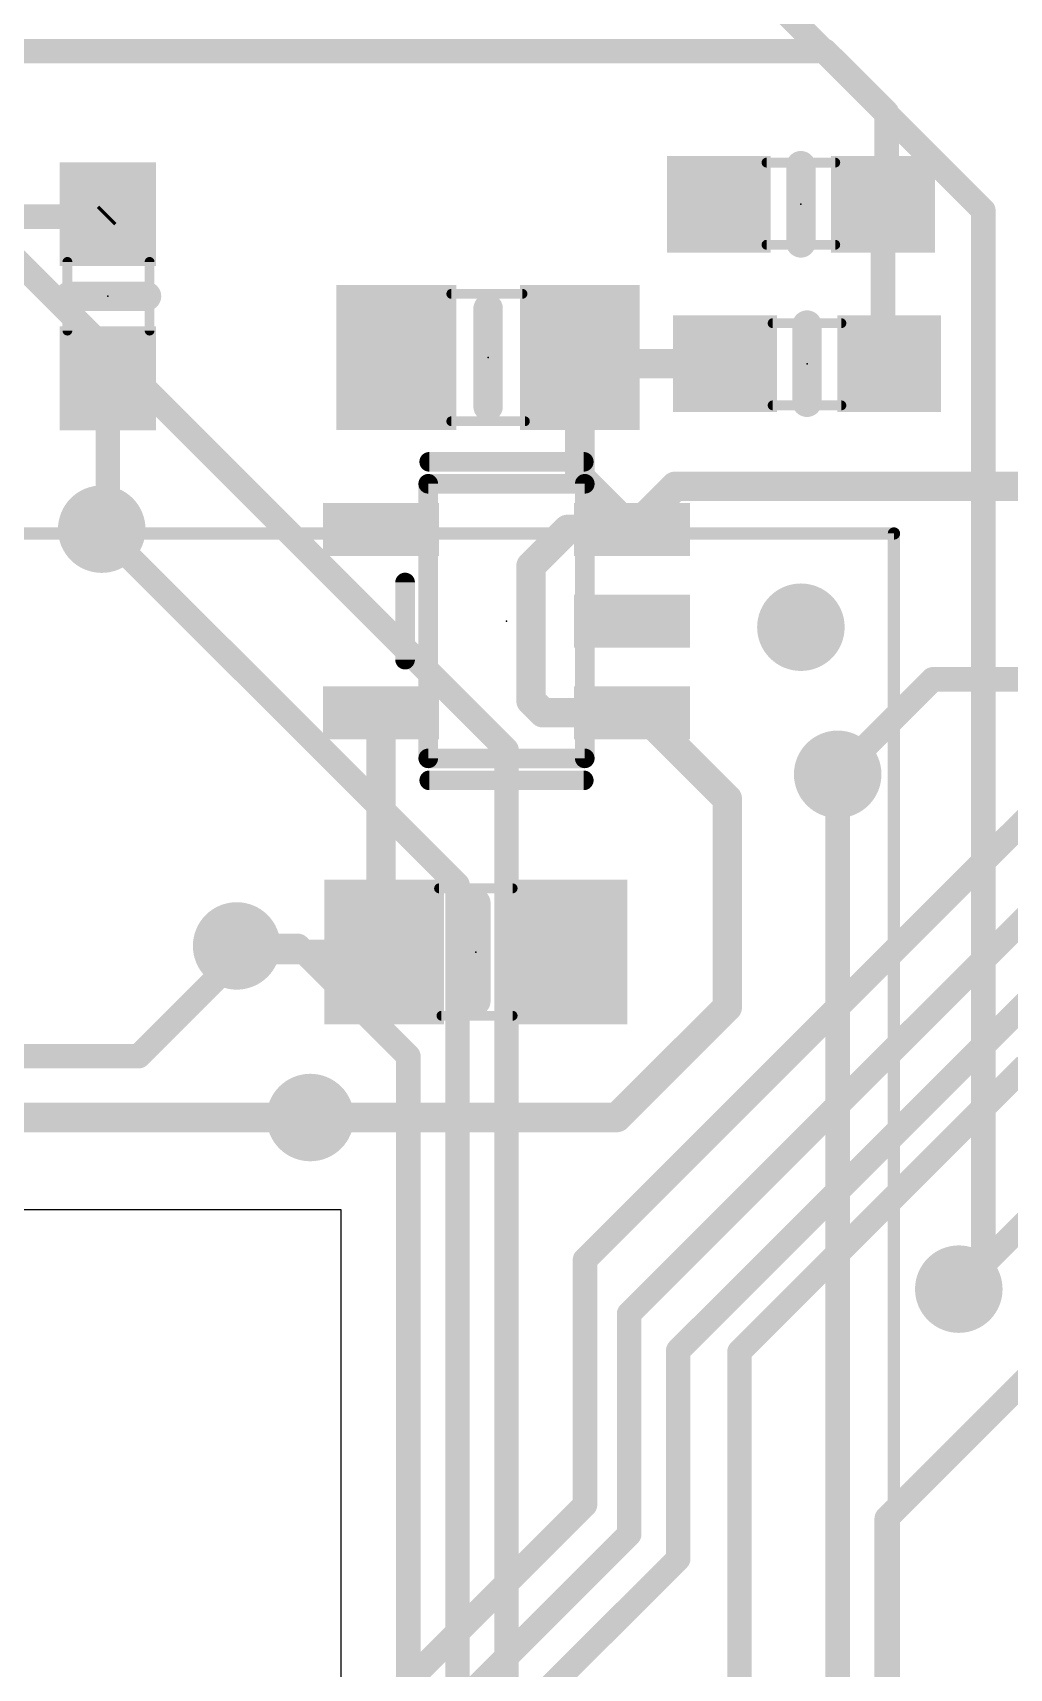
# Model space of a CAD drawing. Extents: x -59 to 59, y -28 to 22.
# Drawn here: x -27.11 to -17, y -6.34 to 10.6 of the extents above; entities that cross this region are included whole.
import ezdxf

# ---------------------------------------------------------------- set-up
doc = ezdxf.new("R2010")
doc.units = 0
for name, color, linetype in [('1', 12, 'CONTINUOUS'), ('16', 5, 'CONTINUOUS'), ('18', 110, 'CONTINUOUS'), ('20', 4, 'CONTINUOUS'), ('21', 40, 'CONTINUOUS'), ('22', 6, 'CONTINUOUS'), ('23', 53, 'CONTINUOUS'), ('51', 253, 'CONTINUOUS')]:
    doc.layers.add(name, color=color, linetype=linetype)

# ---------------------------------------------------------------- blocks, each defined once
blk = doc.blocks.new('RECT')
blk.add_solid([(-0.5, -0.5), (0.5, -0.5), (-0.5, 0.5), (0.5, 0.5)])
blk = doc.blocks.new('ROUNDV')
at = {"const_width": 0.5}
blk.add_lwpolyline([(0, -0.25, 1), (0, 0.25, 1), (0, -0.25)], format="xyb", dxfattribs=at)

msp = doc.modelspace()

# ---------------------------------------------------------------- linework, layer by layer
at = {"layer": '1'}
for points, const_width in [([(-28.178, 10.414), (-18.907, 10.414)], 0.254), ([(-18.907, 10.414), (-18.272, 9.779)], 0.254), ([(-18.272, 9.779), (-18.272, 8.8655)], 0.254), ([(-18.272, 8.8655), (-18.311, 8.8265)], 0.254), ([(-27.94, 8.6995), (-26.361, 8.6995)], 0.254), ([(-26.361, 8.6995), (-26.3365, 8.724)], 0.254), ([(-18.311, 8.8265), (-18.311, 7.239)], 0.254), ([(-21.386, 7.1755), (-21.4495, 7.239)], 0.3048), ([(-21.4495, 5.9991), (-21.4495, 7.239)], 0.3048), ([(-19.9475, 7.1755), (-21.386, 7.1755)], 0.3048), ([(-18.311, 7.239), (-18.2475, 7.1755)], 0.254), ([(-26.3365, 7.024), (-26.3365, 5.5245)], 0.254), ([(-20.9089, 5.4585), (-21.4495, 5.9991)], 0.3048), ([(-20.4624, 5.905), (-20.9089, 5.4585)], 0.3048), ([(-15.579, 5.905), (-20.4624, 5.905)], 0.3048), ([(-26.3365, 5.5245), (-26.4, 5.461)], 0.254), ([(-21.955, 5.08), (-21.5765, 5.4585)], 0.3048), ([(-21.5765, 5.4585), (-20.9089, 5.4585)], 0.3048), ([(-21.955, 3.683), (-21.955, 5.08)], 0.3048), ([(-17.796, 3.905), (-18.78, 2.921)], 0.254), ([(-15.579, 3.905), (-17.796, 3.905)], 0.254), ([(-21.8305, 3.5585), (-21.955, 3.683)], 0.3048), ([(-23.5091, 1.1121), (-23.5091, 3.5585)], 0.3048), ([(-20.9089, 3.5585), (-21.8305, 3.5585)], 0.3048), ([(-20.8145, 3.5585), (-20.9089, 3.5585)], 0.3048), ([(-19.923, 2.667), (-20.8145, 3.5585)], 0.3048), ([(-21.3962, -2.1082), (-16.383, 2.905)], 0.254), ([(-19.923, 0.508), (-19.923, 2.667)], 0.3048), ([(-20.939, -2.667), (-16.367, 1.905)], 0.254), ([(-26.019, 0), (-24.9395, 1.0795)], 0.254), ([(-24.9395, 1.0795), (-25.003, 1.143)], 0.254), ([(-23.4765, 1.0795), (-24.9395, 1.0795)], 0.254), ([(-23.4765, 1.0795), (-23.5091, 1.1121)], 0.3048), ([(-16.478, 0.905), (-20.431, -3.048)], 0.254), ([(-21.066, -0.635), (-19.923, 0.508)], 0.3048), ([(-30.21, 0), (-26.019, 0)], 0.254), ([(-16.8314, -0.095), (-19.796, -3.0596)], 0.254), ([(-24.241, -0.635), (-21.066, -0.635)], 0.3048), ([(-17.526, -2.413), (-16.208, -1.095)], 0.254), ([(-21.3962, -4.6482), (-21.3962, -2.1082)], 0.254), ([(-18.272, -4.788), (-15.579, -2.095)], 0.254), ([(-20.939, -4.953), (-20.939, -2.667)], 0.254), ([(-20.431, -3.048), (-20.431, -5.207)], 0.254), ([(-19.796, -3.0596), (-19.796, -14.605)], 0.254), ([(-23.733, -6.985), (-21.3962, -4.6482)], 0.254), ([(-18.272, -17.145), (-18.272, -4.788)], 0.254), ([(-23.5298, -7.5438), (-20.939, -4.953)], 0.254), ([(-23.225, -8.001), (-20.431, -5.207)], 0.254)]:
    msp.add_lwpolyline(points, dxfattribs=dict(at, const_width=const_width))
for points, const_width in [([(-18.8621, 10.4589, 1), (-18.9519, 10.3691)], 0.127), ([(-18.907, 10.3505, 1), (-18.907, 10.4775)], 0.127), ([(-18.2085, 9.779, 1), (-18.3355, 9.779)], 0.127), ([(-18.3169, 9.7341, 1), (-18.2271, 9.8239)], 0.127), ([(-18.2271, 8.8206, 1), (-18.3169, 8.9104)], 0.127), ([(-26.2916, 8.6791, 1), (-26.3814, 8.7689)], 0.127), ([(-26.361, 8.636, 1), (-26.361, 8.763)], 0.127), ([(-18.2475, 8.8265, 1), (-18.3745, 8.8265)], 0.127), ([(-18.3559, 8.8714, 1), (-18.2661, 8.7816)], 0.127), ([(-18.3355, 8.8655, 1), (-18.2085, 8.8655)], 0.127), ([(-26.4059, 8.7444, 1), (-26.3161, 8.6546)], 0.127), ([(-21.3956, 7.2929, 1), (-21.5034, 7.1851)], 0.1524), ([(-21.3733, 7.239, 1), (-21.5257, 7.239)], 0.1524), ([(-21.386, 7.2517, 1), (-21.386, 7.0993)], 0.1524), ([(-21.4399, 7.1216, 1), (-21.3321, 7.2294)], 0.1524), ([(-19.9475, 7.0993, 1), (-19.9475, 7.2517)], 0.1524), ([(-18.2661, 7.2839, 1), (-18.3559, 7.1941)], 0.127), ([(-18.3745, 7.239, 1), (-18.2475, 7.239)], 0.127), ([(-26.273, 7.024, 1), (-26.4, 7.024)], 0.127), ([(-18.2924, 7.1306, 1), (-18.2026, 7.2204)], 0.127), ([(-21.3956, 6.053, 1), (-21.5034, 5.9452)], 0.1524), ([(-21.5257, 5.9991, 1), (-21.3733, 5.9991)], 0.1524), ([(-20.4624, 5.9812, 1), (-20.4624, 5.8288)], 0.1524), ([(-20.4085, 5.8511, 1), (-20.5163, 5.9589)], 0.1524), ([(-26.2916, 5.4796, 1), (-26.3814, 5.5694)], 0.127), ([(-21.5765, 5.5347, 1), (-21.5765, 5.3823)], 0.1524), ([(-21.5226, 5.4046, 1), (-21.6304, 5.5124)], 0.1524), ([(-20.9089, 5.3823, 1), (-20.9089, 5.5347)], 0.1524), ([(-26.4449, 5.5059, 1), (-26.3551, 5.4161)], 0.127), ([(-26.4, 5.5245, 1), (-26.273, 5.5245)], 0.127), ([(-20.9628, 5.5124, 1), (-20.855, 5.4046)], 0.1524), ([(-20.9628, 5.4046, 1), (-20.855, 5.5124)], 0.1524), ([(-21.8788, 5.08, 1), (-22.0312, 5.08)], 0.1524), ([(-22.0089, 5.1339, 1), (-21.9011, 5.0261)], 0.1524), ([(-17.796, 3.9685, 1), (-17.796, 3.8415)], 0.127), ([(-17.7511, 3.8601, 1), (-17.8409, 3.9499)], 0.127), ([(-21.9011, 3.7369, 1), (-22.0089, 3.6291)], 0.1524), ([(-22.0312, 3.683, 1), (-21.8788, 3.683)], 0.1524), ([(-23.4329, 3.5585, 1), (-23.5853, 3.5585)], 0.1524), ([(-21.8305, 3.6347, 1), (-21.8305, 3.4823)], 0.1524), ([(-21.8844, 3.5046, 1), (-21.7766, 3.6124)], 0.1524), ([(-20.9089, 3.6347, 1), (-20.9089, 3.4823)], 0.1524), ([(-20.9089, 3.4823, 1), (-20.9089, 3.6347)], 0.1524), ([(-20.7606, 3.6124, 1), (-20.8684, 3.5046)], 0.1524), ([(-20.8145, 3.4823, 1), (-20.8145, 3.6347)], 0.1524), ([(-18.8249, 2.9659, 1), (-18.7351, 2.8761)], 0.127), ([(-19.8468, 2.667, 1), (-19.9992, 2.667)], 0.1524), ([(-19.9769, 2.6131, 1), (-19.8691, 2.7209)], 0.1524), ([(-24.9581, 1.1879, 1), (-25.0479, 1.0981)], 0.127), ([(-24.9395, 1.143, 1), (-24.9395, 1.016)], 0.127), ([(-24.8946, 1.0346, 1), (-24.9844, 1.1244)], 0.127), ([(-24.9844, 1.0346, 1), (-24.8946, 1.1244)], 0.127), ([(-23.4552, 1.166, 1), (-23.563, 1.0582)], 0.1524), ([(-23.5853, 1.1121, 1), (-23.4329, 1.1121)], 0.1524), ([(-23.5304, 1.0256, 1), (-23.4226, 1.1334)], 0.1524), ([(-23.4765, 1.016, 1), (-23.4765, 1.143)], 0.127), ([(-19.9992, 0.508, 1), (-19.8468, 0.508)], 0.1524), ([(-19.8691, 0.4541, 1), (-19.9769, 0.5619)], 0.1524), ([(-26.0639, 0.0449, 1), (-25.9741, -0.0449)], 0.127), ([(-26.019, -0.0635, 1), (-26.019, 0.0635)], 0.127), ([(-24.241, -0.5588, 1), (-24.241, -0.7112)], 0.1524), ([(-21.1199, -0.5811, 1), (-21.0121, -0.6889)], 0.1524), ([(-21.066, -0.7112, 1), (-21.066, -0.5588)], 0.1524), ([(-21.3327, -2.1082, 1), (-21.4597, -2.1082)], 0.127), ([(-21.4411, -2.0633, 1), (-21.3513, -2.1531)], 0.127), ([(-17.5709, -2.3681, 1), (-17.4811, -2.4579)], 0.127), ([(-20.8755, -2.667, 1), (-21.0025, -2.667)], 0.127), ([(-20.9839, -2.6221, 1), (-20.8941, -2.7119)], 0.127), ([(-20.3675, -3.048, 1), (-20.4945, -3.048)], 0.127), ([(-20.4759, -3.0031, 1), (-20.3861, -3.0929)], 0.127), ([(-19.7325, -3.0596, 1), (-19.8595, -3.0596)], 0.127), ([(-19.8409, -3.0147, 1), (-19.7511, -3.1045)], 0.127), ([(-21.3513, -4.6931, 1), (-21.4411, -4.6033)], 0.127), ([(-21.4597, -4.6482, 1), (-21.3327, -4.6482)], 0.127), ([(-18.2085, -4.788, 1), (-18.3355, -4.788)], 0.127), ([(-18.3169, -4.7431, 1), (-18.2271, -4.8329)], 0.127), ([(-21.0025, -4.953, 1), (-20.8755, -4.953)], 0.127), ([(-20.8941, -4.9979, 1), (-20.9839, -4.9081)], 0.127), ([(-20.3861, -5.2519, 1), (-20.4759, -5.1621)], 0.127), ([(-20.4945, -5.207, 1), (-20.3675, -5.207)], 0.127)]:
    msp.add_lwpolyline(points, format="xyb", dxfattribs=dict(at, const_width=const_width))
at = {"layer": '16'}
for points, const_width in [([(-22.86, 14.351), (-17.272, 8.763)], 0.254), ([(-31.099, 12.065), (-22.209, 3.175)], 0.254), ([(-17.272, 8.763), (-17.272, -2.159)], 0.254), ([(-26.4, 5.461), (-22.717, 1.778)], 0.254), ([(-22.209, 3.175), (-22.209, -12.192)], 0.254), ([(-18.78, 2.921), (-18.78, -6.604)], 0.254), ([(-22.717, 1.778), (-22.717, -11.557)], 0.254), ([(-25.003, 1.143), (-24.368, 1.143)], 0.254), ([(-24.368, 1.143), (-23.225, 0)], 0.254), ([(-23.225, 0), (-23.225, -10.033)], 0.254), ([(-38.211, -0.635), (-24.241, -0.635)], 0.3048), ([(-17.272, -2.159), (-17.526, -2.413)], 0.254)]:
    msp.add_lwpolyline(points, dxfattribs=dict(at, const_width=const_width))
for points, const_width in [([(-17.2085, 8.763, 1), (-17.3355, 8.763)], 0.127), ([(-17.3169, 8.7181, 1), (-17.2271, 8.8079)], 0.127), ([(-26.3551, 5.5059, 1), (-26.4449, 5.4161)], 0.127), ([(-22.1455, 3.175, 1), (-22.2725, 3.175)], 0.127), ([(-22.2539, 3.1301, 1), (-22.1641, 3.2199)], 0.127), ([(-18.7165, 2.921, 1), (-18.8435, 2.921)], 0.127), ([(-22.6535, 1.778, 1), (-22.7805, 1.778)], 0.127), ([(-22.7619, 1.7331, 1), (-22.6721, 1.8229)], 0.127), ([(-25.003, 1.2065, 1), (-25.003, 1.0795)], 0.127), ([(-24.3231, 1.1879, 1), (-24.4129, 1.0981)], 0.127), ([(-24.368, 1.0795, 1), (-24.368, 1.2065)], 0.127), ([(-23.1615, 0, 1), (-23.2885, 0)], 0.127), ([(-23.2699, -0.0449, 1), (-23.1801, 0.0449)], 0.127), ([(-24.241, -0.7112, 1), (-24.241, -0.5588)], 0.1524), ([(-17.2271, -2.2039, 1), (-17.3169, -2.1141)], 0.127), ([(-17.3355, -2.159, 1), (-17.2085, -2.159)], 0.127), ([(-17.5709, -2.3681, 1), (-17.4811, -2.4579)], 0.127)]:
    msp.add_lwpolyline(points, format="xyb", dxfattribs=dict(at, const_width=const_width))
at = {"layer": '20'}
for p, q in [((-40.116, -1.5875), (-23.9235, -1.5875)), ((-23.9235, -1.5875), (-23.9235, -6.5405))]:
    msp.add_line(p, q, dxfattribs=at)
msp.add_arc((-32.6405, -5.8515), 26.1718, 37.7186, 89.7186, dxfattribs=at)
at = {"layer": '21'}
for points, const_width in [([(-19.161, 9.2265), (-19.161, 8.4265)], 0.3048), ([(-25.9365, 7.874), (-26.7365, 7.874)], 0.3048), ([(-22.3995, 6.731), (-22.3995, 7.747)], 0.3048), ([(-19.0975, 6.7755), (-19.0975, 7.5755)], 0.3048), ([(-23.009, 6.1585), (-21.409, 6.1585)], 0.2032), ([(-23.259, 4.1085), (-23.259, 4.9085)], 0.2032), ([(-23.009, 2.8585), (-21.409, 2.8585)], 0.2032), ([(-22.5265, 1.5875), (-22.5265, 0.5715)], 0.3048)]:
    msp.add_lwpolyline(points, dxfattribs=dict(at, const_width=const_width))
for points, const_width in [([(-19.0848, 9.2265, 1), (-19.2372, 9.2265)], 0.1524), ([(-19.2372, 8.4265, 1), (-19.0848, 8.4265)], 0.1524), ([(-26.7365, 7.9502, 1), (-26.7365, 7.7978)], 0.1524), ([(-25.9365, 7.7978, 1), (-25.9365, 7.9502)], 0.1524), ([(-22.3233, 7.747, 1), (-22.4757, 7.747)], 0.1524), ([(-19.0213, 7.5755, 1), (-19.1737, 7.5755)], 0.1524), ([(-22.4757, 6.731, 1), (-22.3233, 6.731)], 0.1524), ([(-19.1737, 6.7755, 1), (-19.0213, 6.7755)], 0.1524), ([(-23.009, 6.2093, 1), (-23.009, 6.1077)], 0.1016), ([(-21.409, 6.1077, 1), (-21.409, 6.2093)], 0.1016), ([(-23.2082, 4.9085, 1), (-23.3098, 4.9085)], 0.1016), ([(-23.3098, 4.1085, 1), (-23.2082, 4.1085)], 0.1016), ([(-23.009, 2.9093, 1), (-23.009, 2.8077)], 0.1016), ([(-21.409, 2.8077, 1), (-21.409, 2.9093)], 0.1016), ([(-22.4503, 1.5875, 1), (-22.6027, 1.5875)], 0.1524), ([(-22.6027, 0.5715, 1), (-22.4503, 0.5715)], 0.1524)]:
    msp.add_lwpolyline(points, format="xyb", dxfattribs=dict(at, const_width=const_width))
at = {"layer": '22', "const_width": 0.127}
for points in [[(-18.1975, 5.416), (-45.3975, 5.416)], [(-18.1975, -21.784), (-18.1975, 5.416)]]:
    msp.add_lwpolyline(points, dxfattribs=at)
at = {"layer": '22', "const_width": 0.0635}
for points in [[(-18.1658, 5.416, 1), (-18.2293, 5.416)], [(-18.1975, 5.3843, 1), (-18.1975, 5.4478)]]:
    msp.add_lwpolyline(points, format="xyb", dxfattribs=at)
at = {"layer": '23'}
for p in [(-19.161, 8.8265), (-26.3365, 7.874), (-22.3995, 7.239), (-19.0975, 7.1755), (-22.209, 4.5085), (-22.5265, 1.0795)]:
    msp.add_point(p, dxfattribs=at)
at = {"layer": '51'}
for points, const_width in [([(-19.517, 9.2585), (-18.805, 9.2585)], 0.1016), ([(-19.517, 8.4075), (-18.805, 8.4075)], 0.1016), ([(-26.7555, 8.23), (-26.7555, 7.518)], 0.1016), ([(-25.9045, 8.23), (-25.9045, 7.518)], 0.1016), ([(-22.0435, 7.899), (-22.7805, 7.899)], 0.1016), ([(-18.7415, 7.5945), (-19.4535, 7.5945)], 0.1016), ([(-18.7415, 6.7435), (-19.4535, 6.7435)], 0.1016), ([(-22.0185, 6.579), (-22.7805, 6.579)], 0.1016), ([(-23.0194, 5.9309), (-21.3986, 5.9309)], 0.2032), ([(-23.0194, 3.0861), (-23.0194, 5.9309)], 0.2032), ([(-21.3986, 5.9309), (-21.3986, 3.0861)], 0.2032), ([(-21.3986, 3.0861), (-23.0194, 3.0861)], 0.2032), ([(-22.9075, 1.7395), (-22.1455, 1.7395)], 0.1016), ([(-22.8825, 0.4195), (-22.1455, 0.4195)], 0.1016)]:
    msp.add_lwpolyline(points, dxfattribs=dict(at, const_width=const_width))
for points, const_width in [([(-19.517, 9.2839, 1), (-19.517, 9.2331)], 0.0508), ([(-18.805, 9.2331, 1), (-18.805, 9.2839)], 0.0508), ([(-19.517, 8.4329, 1), (-19.517, 8.3821)], 0.0508), ([(-18.805, 8.3821, 1), (-18.805, 8.4329)], 0.0508), ([(-26.7301, 8.23, 1), (-26.7809, 8.23)], 0.0508), ([(-25.8791, 8.23, 1), (-25.9299, 8.23)], 0.0508), ([(-22.7805, 7.9244, 1), (-22.7805, 7.8736)], 0.0508), ([(-22.0435, 7.8736, 1), (-22.0435, 7.9244)], 0.0508), ([(-19.4535, 7.6199, 1), (-19.4535, 7.5691)], 0.0508), ([(-18.7415, 7.5691, 1), (-18.7415, 7.6199)], 0.0508), ([(-26.7809, 7.518, 1), (-26.7301, 7.518)], 0.0508), ([(-25.9299, 7.518, 1), (-25.8791, 7.518)], 0.0508), ([(-19.4535, 6.7689, 1), (-19.4535, 6.7181)], 0.0508), ([(-18.7415, 6.7181, 1), (-18.7415, 6.7689)], 0.0508), ([(-22.7805, 6.6044, 1), (-22.7805, 6.5536)], 0.0508), ([(-22.0185, 6.5536, 1), (-22.0185, 6.6044)], 0.0508), ([(-23.0194, 5.9817, 1), (-23.0194, 5.8801)], 0.1016), ([(-22.9686, 5.9309, 1), (-23.0702, 5.9309)], 0.1016), ([(-21.3478, 5.9309, 1), (-21.4494, 5.9309)], 0.1016), ([(-21.3986, 5.8801, 1), (-21.3986, 5.9817)], 0.1016), ([(-23.0194, 3.1369, 1), (-23.0194, 3.0353)], 0.1016), ([(-23.0702, 3.0861, 1), (-22.9686, 3.0861)], 0.1016), ([(-21.4494, 3.0861, 1), (-21.3478, 3.0861)], 0.1016), ([(-21.3986, 3.0353, 1), (-21.3986, 3.1369)], 0.1016), ([(-22.9075, 1.7649, 1), (-22.9075, 1.7141)], 0.0508), ([(-22.1455, 1.7141, 1), (-22.1455, 1.7649)], 0.0508), ([(-22.8825, 0.4449, 1), (-22.8825, 0.3941)], 0.0508), ([(-22.1455, 0.3941, 1), (-22.1455, 0.4449)], 0.0508)]:
    msp.add_lwpolyline(points, format="xyb", dxfattribs=dict(at, const_width=const_width))

# ---------------------------------------------------------------- block references
at = {"layer": '1', "xscale": 1.075}
for p in [(-20.011, 8.8265), (-18.311, 8.8265)]:
    msp.add_blockref('RECT', p, dxfattribs=at)
for p, rotation in [((-26.3365, 8.724), 270), ((-19.9475, 7.1755), 180), ((-18.2475, 7.1755), 180), ((-26.3365, 7.024), 270)]:
    msp.add_blockref('RECT', p, dxfattribs=dict(at, rotation=rotation))
at = {"layer": '1'}
for p, xscale, yscale, rotation in [((-23.3495, 7.239), 1.24, 1.5, 180), ((-21.4495, 7.239), 1.24, 1.5, 180), ((-23.5091, 5.4585), 0.55, 1.2, 90), ((-20.9089, 5.4585), 0.55, 1.2, 90), ((-20.9089, 4.5085), 0.55, 1.2, 90), ((-23.5091, 3.5585), 0.55, 1.2, 90), ((-20.9089, 3.5585), 0.55, 1.2, 90)]:
    msp.add_blockref('RECT', p, dxfattribs=dict(at, xscale=xscale, yscale=yscale, rotation=rotation))
at = {"layer": '1', "xscale": 1.24, "yscale": 1.5}
for p in [(-23.4765, 1.0795), (-21.5765, 1.0795)]:
    msp.add_blockref('RECT', p, dxfattribs=at)
at = {"layer": '18', "xscale": 0.9064, "yscale": 0.9064}
for p in [(-26.4, 5.461), (-26.4, 5.461), (-19.161, 4.445), (-19.161, 4.445), (-18.78, 2.921), (-18.78, 2.921), (-25.003, 1.143), (-25.003, 1.143), (-24.241, -0.635), (-24.241, -0.635), (-17.526, -2.413), (-17.526, -2.413)]:
    msp.add_blockref('ROUNDV', p, dxfattribs=at)
at = {"layer": '51'}
for p, xscale, yscale in [((-19.7492, 8.8316), 0.5001, 0.95), ((-18.5808, 8.8316), 0.5001, 0.95), ((-23.2437, 1.0807), 0.7501, 1.4501), ((-21.7959, 1.0807), 0.7501, 1.4501)]:
    msp.add_blockref('RECT', p, dxfattribs=dict(at, xscale=xscale, yscale=yscale))
for p, xscale, yscale, rotation in [((-26.3314, 8.4622), 0.5001, 0.95, 270), ((-23.1302, 7.2379), 0.7501, 1.4501, 180), ((-21.6823, 7.2379), 0.7501, 1.4501, 180), ((-19.6777, 7.1704), 0.5001, 0.95, 180), ((-18.5094, 7.1704), 0.5001, 0.95, 180), ((-26.3314, 7.2938), 0.5001, 0.95, 270), ((-23.384, 5.4585), 0.5, 0.65, 90), ((-21.034, 5.4585), 0.5, 0.65, 90), ((-21.034, 4.5085), 0.5, 0.65, 90), ((-23.384, 3.5585), 0.5, 0.65, 90), ((-21.034, 3.5585), 0.5, 0.65, 90)]:
    msp.add_blockref('RECT', p, dxfattribs=dict(at, xscale=xscale, yscale=yscale, rotation=rotation))

doc.saveas('drawing.dxf')
